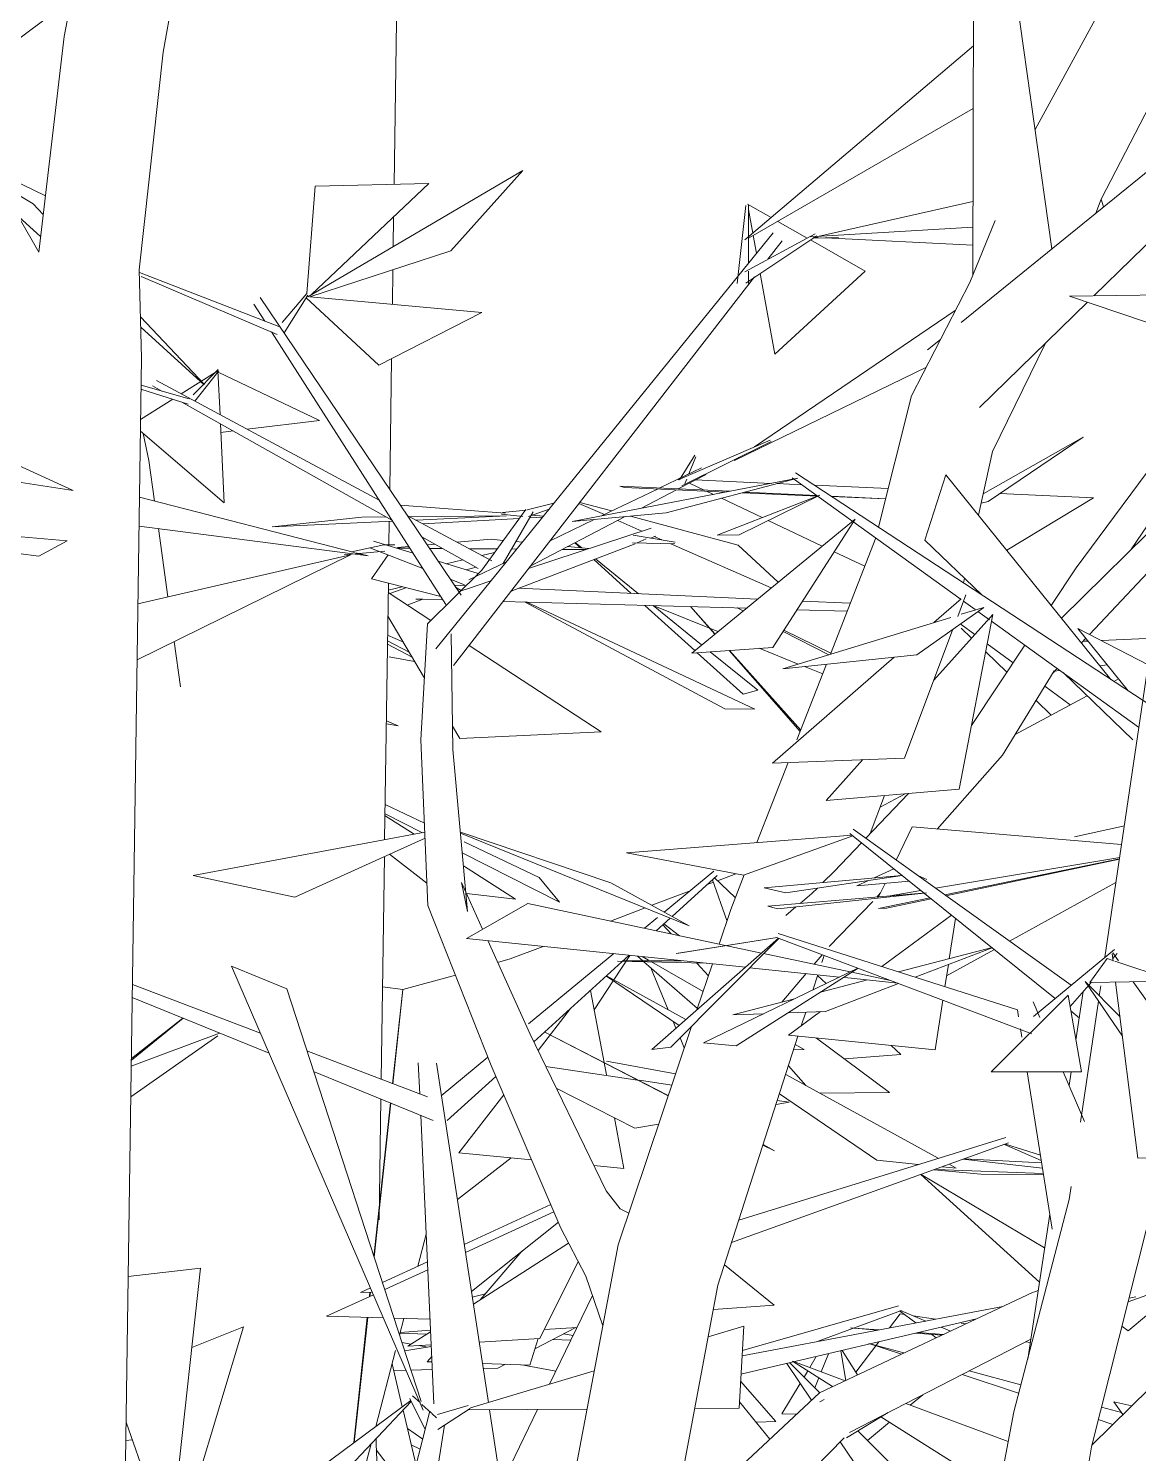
# Model space of a CAD drawing. Header units: millimetres. Extents: x 78096 to 288885, y -20632 to 149556.
# Drawn here: x 251987.7 to 252303.5, y 94300.4 to 94705.6 of the extents above; entities that cross this region are included whole.
import ezdxf

# ---------------------------------------------------------------- set-up
doc = ezdxf.new("R2010")
doc.units = ezdxf.units.MM
doc.layers.add('G-IMPT', color=8, linetype='Continuous', lineweight=9)
doc.layers.add('L-PLNT', color=71, linetype='Continuous', lineweight=9)

# ---------------------------------------------------------------- blocks, each defined once
blk = doc.blocks.new('ZZ-V - Tree Broadleaf 1 - 3dtree rotund SIMPLU-4826059-TOMH A-A')
at = {"layer": 'G-IMPT'}
for p, q in [((26395.23, 94661.29), (26396.2, 94728.99)), ((26296.07, 94658.01), (26286.07, 94662.81)), ((26394.97, 94643.57), (26395.09, 94652.02)), ((26394.74, 94627.14), (26394.88, 94636.98)), ((26393.98, 94574.54), (26394.52, 94611.74)), ((26323.83, 94590.44), (26325.45, 94582.76)), ((26325.45, 94582.76), (26327.08, 94571.18)), ((26393.76, 94558.76), (26393.85, 94565.41)), ((26328.18, 94563.37), (26330.91, 94543.96)), ((26392.55, 94474.89), (26393.6, 94547.85)), ((26332.7, 94531.27), (26334.51, 94518.38)), ((26599.99, 94519.95), (26601.34, 94520.67)), ((26571.88, 94504.81), (26592.37, 94515.85)), ((26533.53, 94484.17), (26540.58, 94487.96)), ((26588.75, 94475.78), (26602.99, 94478.87)), ((26391.58, 94406.78), (26392.48, 94470.1)), ((26484.33, 94462.19), (26486.06, 94462.84)), ((26487.2, 94463.27), (26492.43, 94465.24)), ((26570.31, 94446.06), (26600.59, 94462.71)), ((26468.6, 94456.26), (26479.22, 94460.26)), ((26456.76, 94451.8), (26466.64, 94455.52)), ((26428.21, 94441.05), (26437.64, 94444.6)), ((26552.42, 94436.22), (26566, 94443.69)), ((26424.69, 94439.99), (26428.21, 94441.05)), ((26397.75, 94432.32), (26412.7, 94436.4)), ((26397.75, 94432.32), (26391.95, 94433.07)), ((26397.75, 94432.32), (26394.82, 94405.54)), ((26397.75, 94432.32), (26394.87, 94405.52)), ((26394.29, 94400.09), (26389.57, 94356.18)), ((26394.23, 94400.11), (26389.73, 94358.93)), ((26391, 94366.83), (26391.5, 94401.23)), ((26413.25, 94372.65), (26428.56, 94384.49)), ((26404.34, 94362.75), (26401.96, 94353.67)), ((26389.73, 94358.93), (26389.47, 94356.5)), ((26388.38, 94346.29), (26388.25, 94345.02)), ((26388.51, 94346.29), (26388.38, 94345.08)), ((26387.62, 94339.07), (26383.83, 94303.49)), ((26387.73, 94339.07), (26383.92, 94303.56)), ((26398.05, 94338.77), (26396.81, 94334.02)), ((26395.66, 94329.66), (26390, 94308.06)), ((26390.09, 94303.15), (26390.11, 94304.59)), ((26388.69, 94303.1), (26382.92, 94281.07)), ((26391.26, 94279.26), (26390.09, 94303.15))]:
    blk.add_line(p, q, dxfattribs=at)
blk = doc.blocks.new('ZZ-V - Tree Broadleaf 1 - 3dtree rotund SIMPLU-4826034-TOMH A-A')
at = {"layer": 'G-IMPT'}
for p, q in [((26301.39, 94703.33), (26314.16, 94771.45)), ((26329.57, 94698.84), (26340.99, 94764.16)), ((26560.19, 94746.23), (26559.85, 94635.44)), ((26567.91, 94745.73), (26582.38, 94642.92)), ((26688.05, 94728.75), (26556.54, 94621.94)), ((26303.36, 94713.87), (26277.55, 94694.54)), ((26681.84, 94714.86), (26594.33, 94629.59)), ((26577.59, 94676.91), (26596.91, 94712.28)), ((26294.18, 94641.95), (26301.39, 94703.33)), ((26294.18, 94641.95), (26261.98, 94698.11)), ((26322.76, 94636.95), (26329.57, 94698.84)), ((26560.05, 94700.63), (26495.03, 94645.49)), ((26596.35, 94657.02), (26617.6, 94698.12)), ((26559.99, 94682.82), (26496.07, 94645.94)), ((26431.83, 94665.17), (26370.66, 94629.32)), ((26431.83, 94665.17), (26411.41, 94642.38)), ((26283.03, 94661.41), (26292.58, 94655.68)), ((26371.77, 94629.98), (26405.16, 94661.55)), ((26372.8, 94660.71), (26405.16, 94661.55)), ((26372.8, 94660.71), (26370.42, 94630.26)), ((26594.82, 94653.03), (26596.35, 94657.02)), ((26596.38, 94657.02), (26597.05, 94654.84)), ((26295.44, 94652.67), (26292.58, 94655.68)), ((26495.3, 94655.3), (26492.82, 94633.12)), ((26495.8, 94655.62), (26502.49, 94651.82)), ((26496.09, 94655.31), (26496.05, 94638.83)), ((26497.3, 94647.42), (26496.08, 94654.08)), ((26559.91, 94656.4), (26515.77, 94646.45)), ((26288.35, 94652.13), (26294.7, 94646.38)), ((26504.38, 94650.74), (26512.75, 94645.98)), ((26513.58, 94646.32), (26559.89, 94649.05)), ((26559.01, 94633.39), (26566.21, 94651)), ((26503.03, 94647.44), (26407.12, 94529.16)), ((26515.02, 94647.21), (26495.02, 94636.41)), ((26515.45, 94646.63), (26495.25, 94633.21)), ((26498.35, 94641.66), (26497.43, 94646.73)), ((26505.62, 94645.17), (26501.58, 94639.95)), ((26513.68, 94645.46), (26529.29, 94636.58)), ((26514.32, 94646), (26521.67, 94646.2)), ((26515.84, 94646.2), (26514.57, 94646.27)), ((26559.87, 94643.95), (26517.86, 94646.1)), ((26411.41, 94642.38), (26371.28, 94629.27)), ((26323.35, 94611.93), (26322.76, 94636.95)), ((26496.05, 94636.59), (26496.04, 94633.12)), ((26503.58, 94612.97), (26529.29, 94636.58)), ((26322.78, 94636.17), (26362.42, 94620.82)), ((26323.31, 94635.03), (26361.98, 94618.59)), ((26497.72, 94634.97), (26412.17, 94524.49)), ((26503.58, 94612.97), (26499.39, 94635.96)), ((26542.44, 94601.09), (26559.01, 94633.39)), ((26357.15, 94629.09), (26414.28, 94544.49)), ((26370.37, 94630.26), (26363.39, 94621.97)), ((26370.71, 94629.76), (26363.96, 94619.01)), ((26390.85, 94609.88), (26370.25, 94629.02)), ((26420.18, 94624.83), (26371.25, 94629.27)), ((26587.4, 94629.5), (26614.09, 94629.85)), ((26587.4, 94629.5), (26649.24, 94608.49)), ((26355.33, 94627.21), (26358.42, 94622.37)), ((26420.18, 94624.83), (26390.85, 94609.88)), ((26554.89, 94625.36), (26497.8, 94586.61)), ((26592.47, 94627.78), (26561.75, 94597.84)), ((26341.32, 94604.39), (26323.08, 94623.59)), ((26323.15, 94620.65), (26341.22, 94604.3)), ((26360.39, 94619.29), (26409.96, 94541.76)), ((26550.7, 94617.19), (26546.97, 94614.17)), ((26565.5, 94585.34), (26580.52, 94616.13)), ((26303.93, 94574.2), (26222.99, 94611.29)), ((26316.5, 94133.76), (26323.35, 94611.93)), ((26334.7, 94601.7), (26345.12, 94608.21)), ((26345.15, 94608.58), (26338.06, 94601.4)), ((26345.37, 94608.21), (26338.54, 94599.63)), ((26345.12, 94608.21), (26345.72, 94595.77)), ((26546.65, 94609.3), (26492.03, 94582.7)), ((26666.71, 94611.63), (26593.02, 94533.3)), ((26323.24, 94604.18), (26336.96, 94600.28)), ((26327.62, 94605.5), (26390.99, 94571.43)), ((26345.19, 94607.84), (26374.05, 94594.1)), ((26323.1, 94594.45), (26332.25, 94600.17)), ((26323.22, 94603.01), (26336.62, 94598.72)), ((26326.54, 94603.96), (26329.15, 94602.5)), ((26533.04, 94563.79), (26542.44, 94601.09)), ((26652.17, 94603.93), (26585.08, 94537.92)), ((26334.84, 94599.31), (26394.57, 94565.82)), ((26345.85, 94593.14), (26346.94, 94570.68)), ((26353.43, 94591.63), (26374.05, 94594.1)), ((26589.26, 94552.2), (26621.2, 94595.28)), ((26323.05, 94591.1), (26346.94, 94570.68)), ((26345.97, 94590.73), (26349.41, 94591.14)), ((26502.23, 94588.52), (26476.04, 94577.27)), ((26502.49, 94588.11), (26477.1, 94575.55)), ((26591.22, 94589.41), (26562.81, 94573.24)), ((26591.22, 94589.41), (26564.22, 94571.12)), ((26604.79, 94557.31), (26626.96, 94590.08)), ((26480.79, 94584.22), (26476.45, 94577.29)), ((26481.1, 94583.78), (26479.09, 94578.94)), ((26561.47, 94567.19), (26565.5, 94585.34)), ((26482.68, 94580.67), (26470.79, 94574.94)), ((26493.3, 94583.56), (26492.03, 94582.7)), ((26282.9, 94577.41), (26303.93, 94574.2)), ((26510.07, 94577.69), (26445.87, 94565.37)), ((26472.59, 94567.89), (26510.08, 94577.68)), ((26483.97, 94578.8), (26476.08, 94574.69)), ((26478.48, 94577.45), (26477.97, 94576.21)), ((26483.48, 94574.33), (26479.25, 94576.33)), ((26502.53, 94576.24), (26480.93, 94577.21)), ((26511.24, 94575.85), (26504.25, 94576.16)), ((26508.45, 94577.85), (26556.54, 94543.25)), ((26509.47, 94579.23), (26611.07, 94512.7)), ((26535.8, 94574.75), (26514.88, 94575.69)), ((26546.23, 94560.09), (26552.22, 94578.66)), ((26599.12, 94520.52), (26552.22, 94578.66)), ((26383.94, 94556.6), (26322.78, 94572.28)), ((26470.15, 94574.63), (26454.28, 94566.99)), ((26460.75, 94575.04), (26459.47, 94575.49)), ((26459.47, 94575.49), (26490.73, 94573.98)), ((26460.75, 94575.04), (26489.7, 94573.78)), ((26475.53, 94574.4), (26465.4, 94569.12)), ((26486.09, 94573.09), (26484.12, 94574.02)), ((26487.12, 94561.52), (26516.32, 94572.93)), ((26499.93, 94566.53), (26488.36, 94572.01)), ((26493.38, 94561.65), (26516.32, 94572.93)), ((26494.35, 94573.58), (26515.69, 94572.65)), ((26495.08, 94573.77), (26515.5, 94572.78)), ((26519.62, 94572.58), (26535.07, 94571.84)), ((26519.8, 94572.47), (26535.06, 94571.8)), ((26594.21, 94572.13), (26567.48, 94573.33)), ((26594.21, 94572.13), (26569.51, 94557.22)), ((26302.25, 94559.9), (26191.63, 94569.41)), ((26294.14, 94555.55), (26192.37, 94568.5)), ((26420.15, 94551.59), (26432.72, 94568.86)), ((26426.04, 94567.94), (26432.81, 94568.58)), ((26426.28, 94553.5), (26434.82, 94568.15)), ((26440.71, 94570.59), (26433.09, 94568.68)), ((26439.36, 94568.92), (26433.45, 94566.79)), ((26472.59, 94567.89), (26445.87, 94565.37)), ((26447.83, 94570.54), (26455.06, 94567.36)), ((26457.19, 94568.39), (26448.07, 94570.85)), ((26564.22, 94571.12), (26562.22, 94570.6)), ((26322.67, 94564.08), (26387.84, 94555.6)), ((26360.54, 94563.85), (26386.06, 94566.66)), ((26360.54, 94563.85), (26394.81, 94565.46)), ((26392.99, 94566.71), (26386.06, 94566.66)), ((26398.99, 94567.12), (26423.02, 94554.2)), ((26427.22, 94566.98), (26399.66, 94566.76)), ((26401.51, 94565.77), (26427.22, 94566.98)), ((26425.83, 94567.5), (26431.86, 94566.78)), ((26468.34, 94563.54), (26433.49, 94552.02)), ((26460.94, 94566.79), (26434.09, 94552.8)), ((26452.16, 94565.97), (26439.6, 94559.91)), ((26458.84, 94565.7), (26465.72, 94562.67)), ((26493.14, 94558.66), (26462.52, 94566.94)), ((26526.39, 94566.09), (26479.9, 94527.99)), ((26517.03, 94558.42), (26501.65, 94565.71)), ((26502.97, 94529.61), (26526.39, 94566.09)), ((26294.14, 94555.55), (26302.25, 94559.9)), ((26389.38, 94559.84), (26400.63, 94556.35)), ((26403.1, 94561.05), (26419.14, 94552.05)), ((26422.88, 94560.34), (26413.2, 94559.48)), ((26426.28, 94560.01), (26422.88, 94560.34)), ((26431.71, 94559.49), (26429.88, 94559.67)), ((26475.18, 94559.53), (26463.22, 94561.52)), ((26463.22, 94561.52), (26464.48, 94561.33)), ((26466.9, 94560.49), (26464.35, 94559.37)), ((26469.63, 94561.26), (26468.15, 94560.7)), ((26469.25, 94561.12), (26471.44, 94560.15)), ((26487.12, 94561.52), (26493.38, 94561.65)), ((26519.34, 94527.65), (26532.26, 94560.72)), ((26546.23, 94560.09), (26562.45, 94544.53)), ((26382.86, 94555.95), (26322.12, 94526.06)), ((26322.35, 94541.99), (26382.86, 94555.95)), ((26392.63, 94556.94), (26381.08, 94555.89)), ((26392.28, 94558.72), (26383.15, 94556.77)), ((26387.84, 94555.6), (26384.31, 94556.51)), ((26388.32, 94557.9), (26403.37, 94552.06)), ((26388.81, 94549.08), (26393.54, 94555.88)), ((26395.41, 94558.81), (26392.28, 94558.72)), ((26399.71, 94557.79), (26395.9, 94557.82)), ((26399.4, 94558.27), (26396.21, 94557.99)), ((26406.88, 94558.93), (26404.66, 94558.73)), ((26409.02, 94557.72), (26405.32, 94557.75)), ((26424.54, 94557.61), (26416.57, 94557.67)), ((26463.83, 94559.06), (26428.53, 94545.63)), ((26430.16, 94557.57), (26428.66, 94557.59)), ((26449.86, 94557.43), (26443.07, 94557.48)), ((26450.62, 94557.68), (26444.57, 94558.26)), ((26475.13, 94559.01), (26463.02, 94559.37)), ((26473.96, 94559.05), (26502.48, 94546.5)), ((26493.14, 94558.66), (26504.49, 94548.14)), ((26529.12, 94552.69), (26520.43, 94556.81)), ((26404.73, 94536.33), (26420.15, 94551.59)), ((26407.76, 94554.14), (26419.2, 94550.59)), ((26427.22, 94553.95), (26416.52, 94548.8)), ((26582.17, 94541.53), (26589.26, 94552.2)), ((26408.5, 94544.03), (26388.81, 94549.08)), ((26411.22, 94549.01), (26415.29, 94547.43)), ((26422.79, 94548.49), (26415.8, 94546.18)), ((26557.19, 94547.98), (26557.48, 94549.3)), ((26414.28, 94545.78), (26412.75, 94546.74)), ((26415.8, 94546.18), (26413.62, 94545.46)), ((26556.54, 94543.38), (26548.8, 94536.64)), ((26555.58, 94538.35), (26557.92, 94544.57)), ((26543.98, 94527.46), (26562.98, 94540.97)), ((26562.98, 94540.97), (26556.54, 94539.01)), ((26557.23, 94542.75), (26560.53, 94540.38)), ((26561.33, 94539.8), (26564.58, 94537.46)), ((26402.87, 94503.32), (26404.73, 94536.33)), ((26553.66, 94538.13), (26505.84, 94523.53)), ((26565.58, 94539), (26548.77, 94520.24)), ((26556.03, 94489.29), (26565.58, 94539)), ((26565.2, 94537.02), (26606.97, 94506.96)), ((26411.99, 94500.61), (26411.5, 94533.48)), ((26540.46, 94498.13), (26554.22, 94534.74)), ((26589.72, 94535.02), (26609.75, 94524.62)), ((26589.72, 94535.02), (26604.1, 94517.26)), ((26591.99, 94532.21), (26590.75, 94530.89)), ((26592.65, 94531.4), (26591.17, 94531.33)), ((26640.43, 94533.53), (26596.37, 94531.57)), ((26502.97, 94529.61), (26479.9, 94527.99)), ((26543.98, 94527.46), (26505.84, 94523.53)), ((26559.5, 94507.38), (26574.66, 94530.21)), ((26537.48, 94526.79), (26502.89, 94496.69)), ((26509.83, 94503.33), (26518.22, 94524.8)), ((26583.88, 94523.58), (26582.56, 94522.18)), ((26584.58, 94523.07), (26583, 94522.89)), ((26598.15, 94524.6), (26596.02, 94524.36)), ((26597.46, 94441.52), (26609.87, 94525.4)), ((26568.28, 94498.96), (26583, 94522.9)), ((26585.62, 94522.33), (26605.43, 94503.33)), ((26404.85, 94456.25), (26402.87, 94503.32)), ((26416.1, 94454.52), (26411.99, 94500.61)), ((26549.68, 94477.95), (26568.28, 94498.96)), ((26498.41, 94474.1), (26507.31, 94496.86)), ((26540.46, 94498.13), (26502.89, 94496.69)), ((26528.55, 94497.68), (26518.12, 94486.03)), ((26556.03, 94489.29), (26518.12, 94486.03)), ((26529.39, 94475.33), (26541.57, 94488.05)), ((26530.71, 94476.71), (26534.77, 94487.46)), ((26542.65, 94478.54), (26538.1, 94469.1)), ((26542.65, 94478.54), (26602.2, 94473.58)), ((26338.06, 94464.77), (26403.98, 94477.02)), ((26367.01, 94458.6), (26404.05, 94475.33)), ((26456.88, 94462.7), (26414.09, 94477.03)), ((26479.19, 94450.45), (26414.12, 94476.76)), ((26461.35, 94471.22), (26525.52, 94476.2)), ((26494.6, 94464.82), (26525.73, 94476.03)), ((26524.88, 94476.71), (26583.33, 94429.77)), ((26525.81, 94477.89), (26587.85, 94433.52)), ((26494.6, 94464.82), (26461.35, 94471.22)), ((26520.38, 94465.92), (26528.18, 94474.06)), ((26531.84, 94464.08), (26537.41, 94466.65)), ((26549.23, 94461.14), (26601.66, 94469.88)), ((26551.9, 94459.23), (26601.6, 94469.48)), ((26552.23, 94458.99), (26601.58, 94469.4)), ((26367.01, 94458.6), (26338.06, 94464.77)), ((26420.41, 94449.46), (26414.42, 94462.71)), ((26414.42, 94462.71), (26416.1, 94454.52)), ((26479.19, 94450.45), (26456.88, 94462.7)), ((26486.19, 94466.01), (26472.06, 94454.36)), ((26487.17, 94464.76), (26474.33, 94453.12)), ((26489.92, 94451.92), (26485.82, 94463.54)), ((26492.3, 94458.45), (26486.38, 94464.05)), ((26490.99, 94455.12), (26494.82, 94464.9)), ((26500.52, 94461.22), (26539.57, 94464.78)), ((26539.8, 94464.73), (26506.66, 94459.86)), ((26517.21, 94462.74), (26520.38, 94465.92)), ((26526.83, 94461.76), (26530.21, 94463.32)), ((26526.83, 94461.76), (26541.81, 94463.11)), ((26534.92, 94462.49), (26533.07, 94458.67)), ((26544.18, 94464.75), (26546.79, 94463.56)), ((26500.52, 94461.22), (26506.66, 94459.86)), ((26501.57, 94456.02), (26546.71, 94459.81)), ((26546.04, 94459.71), (26504.36, 94455.23)), ((26514.06, 94459.59), (26510.71, 94456.79)), ((26514.06, 94459.59), (26515.65, 94461.18)), ((26532.56, 94458.62), (26533.64, 94459.84)), ((26533, 94455.33), (26547.72, 94458.37)), ((26535.78, 94458.9), (26545.12, 94460.45)), ((26422.84, 94410.76), (26404.85, 94456.25)), ((26433.31, 94456.78), (26415.84, 94446.86)), ((26433.31, 94456.78), (26499.76, 94442.67)), ((26487.68, 94445.23), (26490.99, 94455.12)), ((26501.57, 94456.02), (26504.36, 94455.23)), ((26509.52, 94455.79), (26506.63, 94453.36)), ((26518.97, 94444.51), (26531.42, 94457.34)), ((26533, 94455.33), (26535.34, 94455.43)), ((26535.34, 94455.43), (26548.04, 94458.11)), ((26470.14, 94452.77), (26466.46, 94449.74)), ((26473.79, 94452.63), (26469.82, 94449.03)), ((26474.02, 94448.14), (26471.7, 94450.74)), ((26476.47, 94447.62), (26471.97, 94450.98)), ((26533.96, 94438.85), (26553.83, 94453.46)), ((26554.95, 94452.56), (26553.17, 94441.07)), ((26415.84, 94446.86), (26495.17, 94438.64)), ((26433.82, 94419.81), (26421.87, 94446.23)), ((26504.58, 94446.89), (26468.55, 94415.27)), ((26473.95, 94415.92), (26504.64, 94446.87)), ((26504.18, 94447.13), (26475.49, 94442.53)), ((26476.22, 94442.69), (26504.18, 94447.13)), ((26504.03, 94447.08), (26576.61, 94419.75)), ((26504.52, 94448.26), (26572.58, 94426.52)), ((26457.7, 94442.52), (26433.51, 94422.59)), ((26462.14, 94442.06), (26434.98, 94417.42)), ((26457.74, 94435.07), (26462.3, 94442.04)), ((26476.22, 94442.69), (26475.49, 94442.53)), ((26500.35, 94442.54), (26524.96, 94437.32)), ((26517, 94442.19), (26514.71, 94439.49)), ((26516.87, 94440.03), (26517.6, 94441.97)), ((26538.73, 94437.33), (26565.33, 94444.23)), ((26543.44, 94435.83), (26565.38, 94444.19)), ((26600.13, 94443.74), (26577.16, 94424.63)), ((26599.48, 94442.46), (26599.75, 94440.38)), ((26600.95, 94442.55), (26599.58, 94441.01)), ((26601.3, 94440.46), (26599.67, 94442.75)), ((26348.95, 94438.96), (26403.55, 94312.69)), ((26348.95, 94438.96), (26364.68, 94432.47)), ((26484.06, 94439.79), (26458.75, 94440.43)), ((26477.09, 94440.51), (26460.35, 94440.44)), ((26466.03, 94440.47), (26464.48, 94441.82)), ((26465.82, 94441.68), (26467.58, 94440.67)), ((26481.54, 94426.95), (26466.29, 94440.24)), ((26468.25, 94438.53), (26473.25, 94426.54)), ((26468.42, 94440.19), (26483.14, 94431.73)), ((26484.64, 94436.2), (26481.39, 94439.86)), ((26481.4, 94426.55), (26485.79, 94439.61)), ((26483.28, 94417.14), (26527.2, 94438.4)), ((26492.58, 94416.29), (26527.24, 94438.39)), ((26496.36, 94438.52), (26521.95, 94435.86)), ((26552.92, 94439.44), (26551.94, 94433.11)), ((26598.1, 94441.13), (26593.13, 94434.29)), ((26599.72, 94440.59), (26598.1, 94441.13)), ((26617.16, 94434.73), (26600.28, 94440.4)), ((26452.17, 94426.57), (26457.56, 94434.81)), ((26476.3, 94422.07), (26455.63, 94436.12)), ((26455.68, 94436.2), (26478.26, 94423.79)), ((26512.46, 94436.85), (26505.58, 94428.74)), ((26514.34, 94432.18), (26515.74, 94436.51)), ((26518.11, 94434), (26515.67, 94436.31)), ((26516.57, 94431.59), (26529.89, 94435.04)), ((26517.93, 94426.11), (26538.7, 94434.02)), ((26523.48, 94435.7), (26538.55, 94434.14)), ((26525.41, 94437.22), (26536.41, 94434.88)), ((26593.57, 94434.3), (26587.52, 94427.54)), ((26602.42, 94419.08), (26591.86, 94434.56)), ((26601.74, 94424.53), (26591.86, 94434.56)), ((26617.16, 94434.73), (26593.13, 94434.29)), ((26600.49, 94434.43), (26606.78, 94384.4)), ((26640.23, 94385.51), (26605.5, 94434.52)), ((26320.75, 94430.09), (26359.67, 94414.18)), ((26320.8, 94433.76), (26357.2, 94419.88)), ((26402.95, 94315.17), (26364.68, 94432.47)), ((26451.14, 94432.09), (26455.63, 94408.08)), ((26586.96, 94430.74), (26565.08, 94408.92)), ((26590.77, 94408.87), (26586.96, 94430.74)), ((26591.27, 94431.73), (26589.19, 94417.91)), ((26595.83, 94430.52), (26596.25, 94433.38)), ((26436.18, 94414.95), (26445.45, 94426.93)), ((26491.56, 94425.1), (26509.15, 94429.66)), ((26517.93, 94426.11), (26507.35, 94425.71)), ((26507.4, 94419.31), (26516.56, 94426.06)), ((26511.08, 94422.02), (26512.32, 94425.89)), ((26551.34, 94429.26), (26549.16, 94415.18)), ((26572.58, 94426.52), (26572.88, 94424.59)), ((26577.05, 94428.82), (26578.95, 94424.39)), ((26587.74, 94426.23), (26590.25, 94424.21)), ((26590.51, 94394.56), (26595.61, 94429.05)), ((26320.49, 94412.27), (26335.19, 94424.19)), ((26335.17, 94424.19), (26320.5, 94412.68)), ((26458.95, 94359.71), (26479.82, 94421.83)), ((26474.65, 94423.19), (26475.43, 94421.31)), ((26500.43, 94425.44), (26491.56, 94425.1)), ((26320.34, 94401.84), (26345.11, 94419.19)), ((26320.47, 94410.56), (26345.55, 94419.95)), ((26455.56, 94375.08), (26433.82, 94419.81)), ((26473.22, 94402.19), (26438.08, 94420.24)), ((26438.08, 94420.24), (26473.18, 94402.07)), ((26476.58, 94418.56), (26477.76, 94415.72)), ((26487.35, 94348.22), (26510.12, 94419.04)), ((26507.4, 94419.31), (26549.16, 94415.18)), ((26536.13, 94403.07), (26515.44, 94418.52)), ((26573.43, 94421.12), (26573.8, 94418.78)), ((26370.43, 94414.84), (26404.71, 94401.77)), ((26473.95, 94415.92), (26468.55, 94415.27)), ((26492.58, 94416.29), (26483.28, 94417.14)), ((26508.86, 94415.13), (26511.86, 94415.24)), ((26509.36, 94416.68), (26511.86, 94415.24)), ((26539.43, 94413.81), (26523.34, 94412.62)), ((26539.43, 94413.81), (26536.68, 94416.42)), ((26402.12, 94411.45), (26402.52, 94402.6)), ((26407.34, 94411.35), (26422.06, 94314.88)), ((26421.94, 94413.05), (26408.64, 94402.09)), ((26442.68, 94364.47), (26422.84, 94410.76)), ((26464.45, 94406.59), (26438.38, 94410.41)), ((26455.63, 94411.92), (26475.29, 94408.35)), ((26512.39, 94405.02), (26507.41, 94410.62)), ((26372.34, 94409), (26406.33, 94395.1)), ((26424.18, 94407.63), (26410.35, 94395.09)), ((26474.22, 94405.16), (26465.08, 94406.5)), ((26506.63, 94408.19), (26550.02, 94384.33)), ((26590.77, 94408.87), (26565.08, 94408.92)), ((26575.36, 94408.9), (26582.42, 94364.21)), ((26585.6, 94408.88), (26591.67, 94394.75)), ((26587.83, 94408.87), (26587.25, 94405.03)), ((26413.66, 94385.9), (26426.43, 94402.38)), ((26463.69, 94392.93), (26441.36, 94404.3)), ((26532.59, 94383.8), (26504.85, 94402.66)), ((26536.13, 94403.07), (26516.39, 94402.82)), ((26507.66, 94400.27), (26503.88, 94399.64)), ((26507.66, 94400.27), (26504.24, 94400.77)), ((26402.8, 94396.58), (26406.54, 94314.53)), ((26457.91, 94395.87), (26460.6, 94381.45)), ((26470.49, 94394.06), (26463.69, 94392.93)), ((26569.25, 94390.28), (26493.32, 94366.78)), ((26413.66, 94385.9), (26434.33, 94383.94)), ((26570.05, 94388.7), (26491.25, 94360.36)), ((26500.17, 94388.1), (26503.43, 94386.41)), ((26500.21, 94388.22), (26503.43, 94386.41)), ((26579.35, 94383.66), (26568.88, 94388.28)), ((26579.11, 94385.19), (26569.12, 94388.37)), ((26640.23, 94385.51), (26606.78, 94384.4)), ((26452.07, 94382.26), (26460.6, 94381.45)), ((26532.59, 94383.8), (26544.42, 94382.6)), ((26551.16, 94381.91), (26555.17, 94381.5)), ((26553.13, 94382.62), (26555.17, 94381.5)), ((26579.69, 94381.51), (26557.07, 94384.04)), ((26579.44, 94383.07), (26557.39, 94384.15)), ((26578.84, 94349.15), (26545.06, 94379.71)), ((26545.19, 94379.76), (26580.3, 94358.85)), ((26562.11, 94379.78), (26548.85, 94381.08)), ((26549.44, 94381.15), (26579.92, 94380.03)), ((26562.11, 94379.78), (26579.99, 94379.62)), ((26459.51, 94369.99), (26455.56, 94375.08)), ((26587.26, 94372.61), (26587.81, 94376.27)), ((26415.21, 94359.79), (26439.81, 94371.15)), ((26415.55, 94357.55), (26440.7, 94369.08)), ((26459.51, 94369.99), (26461.97, 94368.69)), ((26571.51, 94312.24), (26587.26, 94372.61)), ((26441.96, 94366.15), (26417.24, 94346.47)), ((26581.75, 94368.46), (26575.54, 94327.23)), ((26449.78, 94350.81), (26442.68, 94364.47)), ((26593.62, 94302.33), (26609.22, 94363.93)), ((26417.8, 94342.85), (26444.88, 94360.23)), ((26419.73, 94344.09), (26431.59, 94357.9)), ((26440.91, 94264.31), (26458.95, 94359.71)), ((26319.61, 94350.7), (26340.15, 94353.12)), ((26331.69, 94275.65), (26340.15, 94353.12)), ((26391.91, 94349.03), (26404.7, 94354.93)), ((26436.74, 94333.09), (26447.61, 94354.98)), ((26645.02, 94353.32), (26593.72, 94302.75)), ((26604.05, 94343.52), (26633.91, 94354.22)), ((26392.57, 94347), (26404.8, 94352.61)), ((26449.78, 94350.81), (26454.6, 94336.68)), ((26376.01, 94339.4), (26389.35, 94345.52)), ((26385.67, 94346.14), (26388.52, 94347.46)), ((26388.8, 94346.31), (26385.67, 94346.14)), ((26439.47, 94320.09), (26451.66, 94345.31)), ((26474.25, 94278.4), (26487.35, 94348.22)), ((26516.25, 94317.67), (26577.06, 94346.26)), ((26577.22, 94346.31), (26578.47, 94346.7)), ((26606.26, 94344.94), (26604.32, 94344.59)), ((26568.4, 94342.19), (26494.22, 94328.2)), ((26538.75, 94342.39), (26494.31, 94329.69)), ((26539.59, 94341.08), (26515.89, 94332.29)), ((26543.69, 94337.53), (26539.04, 94340.94)), ((26546.52, 94338.06), (26539.32, 94341.01)), ((26614.45, 94343.98), (26604.09, 94335.29)), ((26376.01, 94339.4), (26392.2, 94338.94)), ((26395.23, 94338.85), (26405.44, 94338.56)), ((26494.71, 94336.62), (26484.6, 94333.59)), ((26494.71, 94336.62), (26493.36, 94313.26)), ((26560.87, 94338.65), (26493.92, 94322.91)), ((26334.03, 94275.61), (26352.41, 94336.45)), ((26337.68, 94330.53), (26352.41, 94336.45)), ((26399.18, 94330.9), (26405.61, 94335.02)), ((26436.74, 94333.09), (26419.44, 94332.08)), ((26436.2, 94333.06), (26433.84, 94325.55)), ((26447.27, 94336.23), (26437.99, 94335.62)), ((26524.76, 94306.39), (26576.4, 94332.91)), ((26525.09, 94336.08), (26532.77, 94335.47)), ((26533.14, 94335.54), (26526.07, 94336.03)), ((26543.66, 94334.6), (26551.02, 94334.02)), ((26551.55, 94334.27), (26544.35, 94334.77)), ((26549.48, 94333.29), (26548.18, 94334.24)), ((26553.52, 94335.19), (26550.84, 94336.29)), ((26604.09, 94335.29), (26602.29, 94336.56)), ((26405.78, 94331.29), (26399.18, 94330.9)), ((26516.77, 94323.61), (26518.83, 94328.77)), ((26522.33, 94329.59), (26523.7, 94321.17)), ((26522.69, 94329.67), (26527.08, 94322.76)), ((26530.29, 94331.68), (26539.54, 94328.62)), ((26540.28, 94328.97), (26530.33, 94331.69)), ((26574.85, 94332.11), (26576.26, 94332)), ((26404.61, 94326.48), (26405.93, 94328.01)), ((26404.61, 94326.48), (26406, 94326.43)), ((26420.37, 94325.97), (26433.84, 94325.55)), ((26514.02, 94315.59), (26506.94, 94325.97)), ((26507.81, 94326.17), (26516.25, 94317.74)), ((26508.53, 94326.61), (26519.98, 94319.42)), ((26523.52, 94321.09), (26508.64, 94326.64)), ((26513.48, 94324.83), (26515.35, 94327.95)), ((26452.18, 94323.89), (26416.98, 94313.36)), ((26503.83, 94309.52), (26493.81, 94321)), ((26511.86, 94322.13), (26512.9, 94323.87)), ((26514.94, 94319.04), (26516.07, 94321.87)), ((26556.87, 94322.88), (26572.9, 94317.57)), ((26573.51, 94319.89), (26558.85, 94323.9)), ((26400.52, 94316.79), (26402.62, 94314.85)), ((26469.54, 94273.99), (26516.25, 94317.67)), ((26505.57, 94311.65), (26510.78, 94320.33)), ((26347.05, 94276.22), (26399.99, 94315.47)), ((26400.14, 94315.18), (26373.27, 94286.82)), ((26405.41, 94312.39), (26392.59, 94262.11)), ((26399.73, 94316), (26404.08, 94307.26)), ((26403.15, 94314.36), (26405.84, 94311.88)), ((26416.33, 94314.04), (26407.59, 94311.47)), ((26416.9, 94313.14), (26407.69, 94307.23)), ((26450.12, 94313), (26416.38, 94312.81)), ((26422.38, 94312.84), (26427.44, 94279.64)), ((26425.61, 94291.4), (26436, 94312.92)), ((26493.36, 94313.26), (26480.78, 94313.18)), ((26493.47, 94315.08), (26502.11, 94304.45)), ((26517.6, 94315.71), (26516.33, 94315.08)), ((26569.94, 94303.79), (26540.83, 94314.64)), ((26602.17, 94312.06), (26596.48, 94313.61)), ((26605.11, 94313.98), (26599.98, 94315.08)), ((26602.58, 94311.49), (26599.98, 94315.08)), ((26319.01, 94309.3), (26330.79, 94275.66)), ((26409.55, 94308.42), (26402.23, 94262.05)), ((26405.96, 94311.77), (26407.32, 94310.51)), ((26503.83, 94309.52), (26498.19, 94309.26)), ((26505.57, 94311.65), (26509.69, 94311.54)), ((26535.81, 94312.07), (26523.94, 94304.83)), ((26533.72, 94310.79), (26565.86, 94290.6)), ((26561.73, 94259.74), (26571.51, 94312.24)), ((26595.57, 94310.05), (26599.73, 94308.68)), ((26318.94, 94304.1), (26320.77, 94304.28)), ((26481.36, 94262.16), (26523.23, 94304.83)), ((26527.18, 94306.81), (26558.67, 94275.35)), ((26535.95, 94283.45), (26522.13, 94303.7)), ((26592.2, 94293.8), (26593.62, 94302.33))]:
    blk.add_line(p, q, dxfattribs=at)
blk = doc.blocks.new('ZZ-V - Tree Broadleaf 2 - 3dtree rotund SIMPLU-4826109-TOMH A-A')
at = {"layer": 'G-IMPT'}
for p, q in [((26426.88, 94567.78), (26396.99, 94570.09)), ((26430.83, 94566.26), (26403.41, 94564.75)), ((26437.5, 94566.63), (26433.82, 94566.43)), ((26437.75, 94566.94), (26434.55, 94567.18)), ((26423.78, 94556.57), (26420.16, 94555.74)), ((26446.69, 94559.37), (26448.31, 94557.9)), ((26448.67, 94557.87), (26446.77, 94559.41)), ((26414.78, 94554.5), (26410.09, 94553.41)), ((26418.56, 94552.38), (26415.78, 94551.65)), ((26452.03, 94554.57), (26462.7, 94544.97)), ((26464.72, 94544.88), (26452.52, 94554.75)), ((26405.69, 94537.27), (26393.56, 94545.19)), ((26397.49, 94546.85), (26393.57, 94545.83)), ((26398.6, 94546.57), (26393.98, 94544.91)), ((26403.42, 94543.35), (26398.97, 94541.65)), ((26403.42, 94543.35), (26401.44, 94543.35)), ((26401.44, 94543.35), (26409.08, 94543.13)), ((26412.41, 94547.25), (26415.62, 94547.1)), ((26430.63, 94546.43), (26498.64, 94543.35)), ((26426.23, 94542.66), (26495.44, 94540.73)), ((26489.31, 94512.13), (26432.34, 94542.59)), ((26497.87, 94512.05), (26432.78, 94542.52)), ((26466.52, 94541.53), (26480.78, 94528.72)), ((26487.34, 94534.09), (26468.92, 94541.51)), ((26487.34, 94534.09), (26468.92, 94541.51)), ((26482.73, 94530.31), (26468.94, 94541.47)), ((26486.46, 94533.36), (26479.56, 94541.21)), ((26479.56, 94541.21), (26486.52, 94533.42)), ((26494.52, 94539.97), (26492.81, 94540.84)), ((26494.58, 94540.02), (26492.88, 94540.84)), ((26509.85, 94540.33), (26524.13, 94539.93)), ((26511.42, 94542.77), (26525, 94542.15)), ((26403.86, 94520.84), (26393.46, 94538.49)), ((26560.44, 94533.26), (26556.54, 94536.13)), ((26399.5, 94528.24), (26393.36, 94531.44)), ((26397.76, 94531.2), (26393.39, 94533.09)), ((26518.91, 94527.52), (26505.89, 94534.16)), ((26519.47, 94528), (26506.09, 94534.46)), ((26559.51, 94532.23), (26556.54, 94535.09)), ((26400.36, 94526.78), (26393.35, 94530.48)), ((26454.16, 94505.64), (26416.56, 94530.17)), ((26481.46, 94528.1), (26494.58, 94516.31)), ((26498.68, 94517.41), (26485.14, 94528.36)), ((26510.76, 94505.71), (26490.52, 94528.74)), ((26490.69, 94528.75), (26510.92, 94506.1)), ((26510.23, 94524.87), (26499.13, 94529.34)), ((26510.23, 94524.87), (26499.13, 94529.34)), ((26569.56, 94522.54), (26563.53, 94528.35)), ((26571.35, 94525.23), (26563.98, 94530.66)), ((26393.79, 94526.92), (26401.04, 94525.62)), ((26517.16, 94522.08), (26511.98, 94524.16)), ((26517.16, 94522.08), (26511.98, 94524.16)), ((26498.68, 94517.41), (26494.58, 94516.31)), ((26587.59, 94513.27), (26580.36, 94518.6)), ((26489.31, 94512.13), (26497.87, 94512.05)), ((26582.19, 94510.37), (26577.86, 94514.54)), ((26393.03, 94507.83), (26396.38, 94507.33)), ((26396.38, 94507.33), (26393.04, 94508.69)), ((26413.95, 94503.7), (26411.89, 94507.19)), ((26413.95, 94503.7), (26454.16, 94505.64)), ((26403.87, 94479.64), (26392.7, 94484.94)), ((26400.93, 94476.45), (26392.65, 94481.74)), ((26392.66, 94482.29), (26403.32, 94476.89)), ((26404.59, 94462.52), (26393.96, 94470.77)), ((26414.62, 94471.17), (26442.27, 94457.16)), ((26436.49, 94464.15), (26415.15, 94474.28)), ((26429.79, 94458), (26414.94, 94467.49)), ((26436.49, 94464.15), (26442.27, 94457.16)), ((26415.83, 94459.59), (26429.79, 94458)), ((26489.22, 94354.03), (26503.34, 94342.61)), ((26421.21, 94345.81), (26417.49, 94344.85)), ((26486.06, 94341.34), (26503.34, 94342.61)), ((26536.17, 94336.11), (26539.2, 94340.11)), ((26540.43, 94339.92), (26539.2, 94340.11)), ((26549.23, 94338.58), (26542.92, 94339.54)), ((26557.9, 94337.25), (26556.54, 94337.46)), ((26404.52, 94334.33), (26396.97, 94334.64)), ((26397.01, 94334.81), (26405.59, 94335.44)), ((26435.27, 94330.11), (26446.95, 94336.21)), ((26445.52, 94332.61), (26440.47, 94332.82)), ((26443.45, 94334.38), (26446.17, 94333.96)), ((26397.47, 94331.97), (26400.08, 94331.48)), ((26405.8, 94330.79), (26398.25, 94329.6)), ((26402.24, 94331.08), (26404.72, 94330.62)), ((26526.6, 94323.52), (26533.14, 94332.13)), ((26394.68, 94325.93), (26397.57, 94313.68)), ((26424.78, 94324.63), (26420.59, 94324.54)), ((26424.78, 94324.63), (26426.96, 94325.77)), ((26431.53, 94325.62), (26441.26, 94323.8)), ((26398.62, 94324.09), (26395.13, 94324.02)), ((26406.1, 94324.25), (26400.03, 94324.12)), ((26545.67, 94317.12), (26542.08, 94314.17)), ((26397.8, 94312.7), (26401.49, 94297.02)), ((26536.14, 94309.27), (26529.88, 94304.11)), ((26399.03, 94307.49), (26403.39, 94304.48)), ((26390.18, 94301.44), (26399.52, 94289.31)), ((26402.65, 94301.58), (26400.12, 94302.83))]:
    blk.add_line(p, q, dxfattribs=at)

msp = doc.modelspace()

# ---------------------------------------------------------------- block references
at = {"layer": 'L-PLNT'}
for name in ['ZZ-V - Tree Broadleaf 1 - 3dtree rotund SIMPLU-4826059-TOMH A-A', 'ZZ-V - Tree Broadleaf 2 - 3dtree rotund SIMPLU-4826109-TOMH A-A', 'ZZ-V - Tree Broadleaf 1 - 3dtree rotund SIMPLU-4826034-TOMH A-A']:
    msp.add_blockref(name, (225696.455, 0), dxfattribs=at)

doc.saveas('drawing.dxf')
